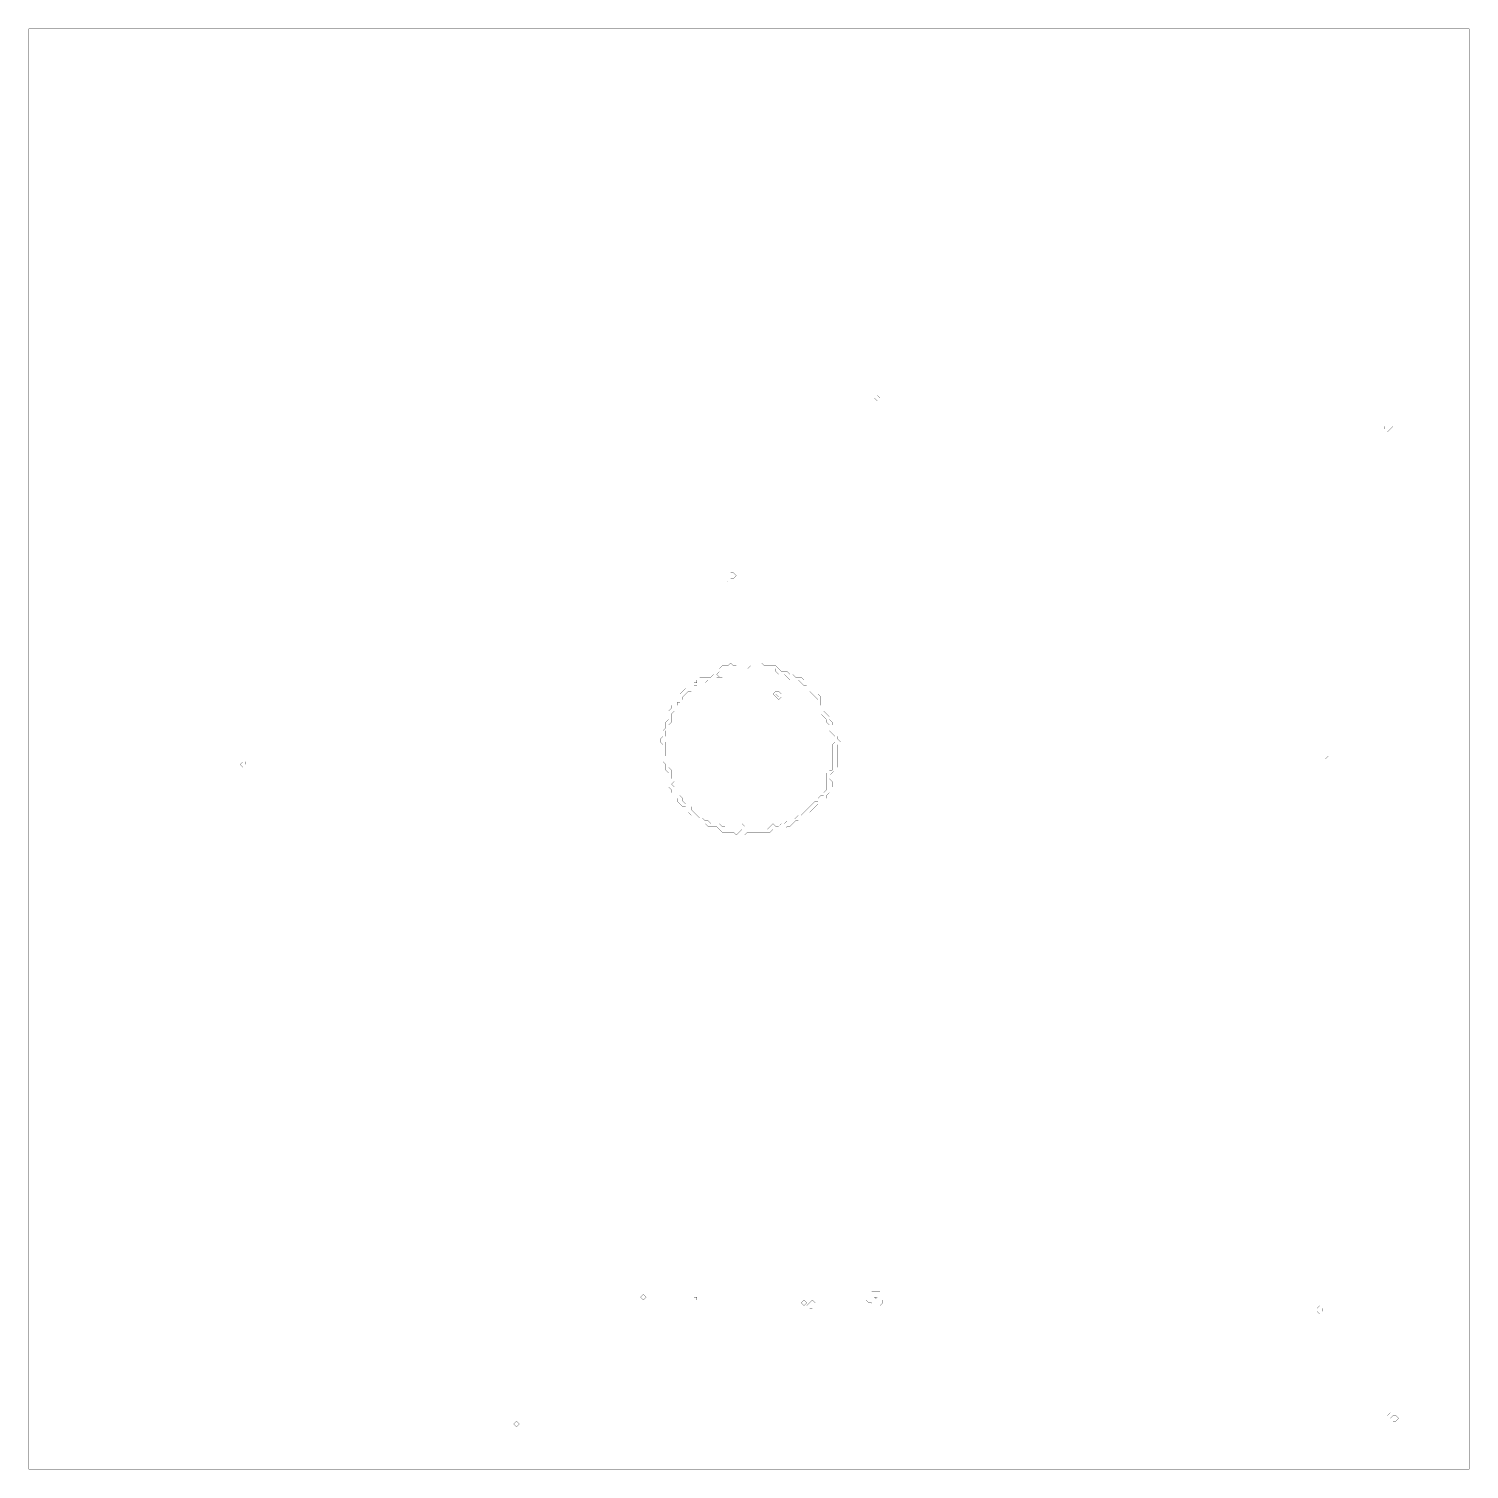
# Model space of a CAD drawing. Header units: metres. Extents: x 0 to 4972, y -4972 to 0.
import ezdxf

# ---------------------------------------------------------------- set-up
doc = ezdxf.new("R2010")
doc.units = ezdxf.units.M
for name, color, linetype in [('conductor', 1, 'Continuous'), ('dielectric', 8, 'Continuous'), ('substrate', 5, 'Continuous')]:
    doc.layers.add(name, color=color, linetype=linetype)

msp = doc.modelspace()

# ---------------------------------------------------------------- linework, layer by layer
at = {"layer": 'conductor', "const_width": 0.5}
for points in [[(4689.1, -1371.7)], [(2490.5, -2198.6), (2480.8, -2208.4), (2471, -2208.4), (2461.3, -2208.4), (2451.6, -2208.4), (2441.9, -2208.4), (2432.1, -2208.4), (2422.4, -2208.4), (2412.7, -2208.4), (2402.9, -2218.1), (2402.9, -2227.8), (2402.9, -2237.6), (2393.2, -2247.3), (2383.5, -2247.3), (2373.8, -2247.3), (2364, -2247.3), (2354.3, -2247.3), (2344.6, -2247.3), (2334.8, -2257), (2325.1, -2247.3), (2315.4, -2247.3), (2315.4, -2257), (2305.7, -2266.7), (2295.9, -2266.7), (2295.9, -2276.5), (2286.2, -2286.2), (2276.5, -2286.2), (2266.7, -2295.9), (2257, -2305.7), (2257, -2315.4), (2247.3, -2325.1), (2237.6, -2325.1), (2237.6, -2334.8), (2227.8, -2344.6), (2227.8, -2354.3), (2218.1, -2364), (2218.1, -2373.8), (2218.1, -2383.5), (2218.1, -2393.2), (2208.4, -2402.9), (2208.4, -2412.7), (2198.6, -2422.4), (2198.6, -2432.1), (2198.6, -2441.9), (2188.9, -2451.6), (2198.6, -2461.3), (2198.6, -2471), (2198.6, -2480.8), (2198.6, -2490.5), (2198.6, -2500.2), (2198.6, -2510), (2208.4, -2519.7), (2208.4, -2529.4), (2208.4, -2539.1), (2208.4, -2548.9), (2218.1, -2558.6), (2218.1, -2568.3), (2218.1, -2578.1), (2218.1, -2587.8), (2227.8, -2597.5), (2218.1, -2607.2), (2227.8, -2617), (2227.8, -2626.7), (2227.8, -2636.4), (2237.6, -2636.4), (2247.3, -2646.2), (2257, -2655.9), (2257, -2665.6), (2266.7, -2675.3), (2276.5, -2675.3), (2286.2, -2685.1), (2286.2, -2694.8), (2295.9, -2704.5), (2305.7, -2714.3), (2315.4, -2724), (2325.1, -2724), (2334.8, -2733.7), (2344.6, -2733.7), (2354.3, -2743.4), (2364, -2743.4), (2373.8, -2743.4), (2383.5, -2743.4), (2393.2, -2753.2), (2402.9, -2753.2), (2412.7, -2743.4), (2422.4, -2753.2), (2432.1, -2762.9), (2441.9, -2762.9), (2441.9, -2753.2), (2451.6, -2743.4), (2461.3, -2743.4), (2471, -2753.2), (2471, -2762.9), (2480.8, -2762.9), (2490.5, -2762.9), (2500.2, -2762.9), (2510, -2762.9), (2519.7, -2762.9), (2529.4, -2762.9), (2539.1, -2762.9), (2548.9, -2762.9), (2558.6, -2753.2), (2568.3, -2743.4), (2578.1, -2753.2), (2587.8, -2753.2), (2597.5, -2743.4), (2607.2, -2743.4), (2617, -2733.7), (2626.7, -2743.4), (2636.4, -2733.7), (2646.2, -2724), (2655.9, -2714.3), (2665.6, -2714.3), (2675.3, -2704.5), (2685.1, -2694.8), (2694.8, -2685.1), (2704.5, -2675.3), (2714.3, -2665.6), (2724, -2665.6), (2724, -2655.9), (2733.7, -2646.2), (2743.4, -2646.2), (2743.4, -2636.4), (2753.2, -2626.7), (2753.2, -2617), (2753.2, -2607.2), (2753.2, -2597.5), (2753.2, -2587.8), (2753.2, -2578.1), (2753.2, -2568.3), (2762.9, -2558.6), (2772.6, -2558.6), (2772.6, -2548.9), (2772.6, -2539.1), (2772.6, -2529.4), (2772.6, -2519.7), (2772.6, -2510), (2772.6, -2500.2), (2772.6, -2490.5), (2772.6, -2480.8), (2772.6, -2471), (2782.4, -2461.3), (2782.4, -2451.6), (2782.4, -2441.9), (2772.6, -2432.1), (2762.9, -2422.4), (2762.9, -2412.7), (2762.9, -2402.9), (2753.2, -2393.2), (2753.2, -2383.5), (2743.4, -2373.8), (2733.7, -2364), (2724, -2354.3), (2724, -2344.6), (2724, -2334.8), (2724, -2325.1), (2724, -2315.4), (2714.3, -2305.7), (2704.5, -2295.9), (2694.8, -2286.2), (2694.8, -2276.5), (2685.1, -2266.7), (2675.3, -2266.7), (2665.6, -2257), (2655.9, -2247.3), (2646.2, -2247.3), (2636.4, -2247.3), (2626.7, -2247.3), (2617, -2237.6), (2607.2, -2227.8), (2597.5, -2227.8), (2587.8, -2227.8), (2578.1, -2218.1), (2578.1, -2208.4), (2568.3, -2208.4), (2558.6, -2208.4), (2548.9, -2208.4), (2539.1, -2208.4), (2529.4, -2198.6), (2519.7, -2208.4), (2510, -2208.4), (2500.2, -2208.4)], [(2568.3, -2295.9), (2578.1, -2286.2), (2587.8, -2286.2), (2597.5, -2295.9), (2597.5, -2305.7), (2587.8, -2315.4), (2578.1, -2305.7)], [(749.1, -2529.4), (749.1, -2539.1)], [(2928.3, -4368.1)], [(2928.3, -4387.6)], [(4718.3, -4796.2)]]:
    msp.add_lwpolyline(points, close=True, dxfattribs=at)
at = {"layer": 'dielectric', "const_width": 0.5}
for points in [[(2412.7, -1887.3)], [(2305.7, -1897.1)], [(749.1, -2519.7), (739.4, -2529.4)], [(2928.3, -3764.9)], [(2295.9, -4377.8), (2305.7, -4387.6), (2305.7, -4377.8)], [(2918.6, -4377.8), (2928.3, -4377.8)], [(4708.6, -4786.4)]]:
    msp.add_lwpolyline(points, close=True, dxfattribs=at)
at = {"layer": 'substrate', "const_width": 0.5}
for points in [[(0, 0), (0, -9.7), (0, -19.5), (0, -29.2), (0, -38.9), (0, -48.6), (0, -58.4), (0, -68.1), (0, -77.8), (0, -87.6), (0, -97.3), (0, -107), (0, -116.7), (0, -126.5), (0, -136.2), (0, -145.9), (0, -155.7), (0, -165.4), (0, -175.1), (0, -184.8), (0, -194.6), (0, -204.3), (0, -214), (0, -223.8), (0, -233.5), (0, -243.2), (0, -252.9), (0, -262.7), (0, -272.4), (0, -282.1), (0, -291.9), (0, -301.6), (0, -311.3), (0, -321), (0, -330.8), (0, -340.5), (0, -350.2), (0, -360), (0, -369.7), (0, -379.4), (0, -389.1), (0, -398.9), (0, -408.6), (0, -418.3), (0, -428.1), (0, -437.8), (0, -447.5), (0, -457.2), (0, -467), (0, -476.7), (0, -486.4), (0, -496.2), (0, -505.9), (0, -515.6), (0, -525.3), (0, -535.1), (0, -544.8), (0, -554.5), (0, -564.3), (0, -574), (0, -583.7), (0, -593.4), (0, -603.2), (0, -612.9), (0, -622.6), (0, -632.4), (0, -642.1), (0, -651.8), (0, -661.5), (0, -671.3), (0, -681), (0, -690.7), (0, -700.5), (0, -710.2), (0, -719.9), (0, -729.6), (0, -739.4), (0, -749.1), (0, -758.8), (0, -768.6), (0, -778.3), (0, -788), (0, -797.7), (0, -807.5), (0, -817.2), (0, -826.9), (0, -836.7), (0, -846.4), (0, -856.1), (0, -865.8), (0, -875.6), (0, -885.3), (0, -895), (0, -904.8), (0, -914.5), (0, -924.2), (0, -933.9), (0, -943.7), (0, -953.4), (0, -963.1), (0, -972.9), (0, -982.6), (0, -992.3), (0, -1002), (0, -1011.8), (0, -1021.5), (0, -1031.2), (0, -1041), (0, -1050.7), (0, -1060.4), (0, -1070.1), (0, -1079.9), (0, -1089.6), (0, -1099.3), (0, -1109.1), (0, -1118.8), (0, -1128.5), (0, -1138.2), (0, -1148), (0, -1157.7), (0, -1167.4), (0, -1177.2), (0, -1186.9), (0, -1196.6), (0, -1206.3), (0, -1216.1), (0, -1225.8), (0, -1235.5), (0, -1245.2), (0, -1255), (0, -1264.7), (0, -1274.4), (0, -1284.2), (0, -1293.9), (0, -1303.6), (0, -1313.3), (0, -1323.1), (0, -1332.8), (0, -1342.5), (0, -1352.3), (0, -1362), (0, -1371.7), (0, -1381.4), (0, -1391.2), (0, -1400.9), (0, -1410.6), (0, -1420.4), (0, -1430.1), (0, -1439.8), (0, -1449.5), (0, -1459.3), (0, -1469), (0, -1478.7), (0, -1488.5), (0, -1498.2), (0, -1507.9), (0, -1517.6), (0, -1527.4), (0, -1537.1), (0, -1546.8), (0, -1556.6), (0, -1566.3), (0, -1576), (0, -1585.7), (0, -1595.5), (0, -1605.2), (0, -1614.9), (0, -1624.7), (0, -1634.4), (0, -1644.1), (0, -1653.8), (0, -1663.6), (0, -1673.3), (0, -1683), (0, -1692.8), (0, -1702.5), (0, -1712.2), (0, -1721.9), (0, -1731.7), (0, -1741.4), (0, -1751.1), (0, -1760.9), (0, -1770.6), (0, -1780.3), (0, -1790), (0, -1799.8), (0, -1809.5), (0, -1819.2), (0, -1829), (0, -1838.7), (0, -1848.4), (0, -1858.1), (0, -1867.9), (0, -1877.6), (0, -1887.3), (0, -1897.1), (0, -1906.8), (0, -1916.5), (0, -1926.2), (0, -1936), (0, -1945.7), (0, -1955.4), (0, -1965.2), (0, -1974.9), (0, -1984.6), (0, -1994.3), (0, -2004.1), (0, -2013.8), (0, -2023.5), (0, -2033.3), (0, -2043), (0, -2052.7), (0, -2062.4), (0, -2072.2), (0, -2081.9), (0, -2091.6), (0, -2101.4), (0, -2111.1), (0, -2120.8), (0, -2130.5), (0, -2140.3), (0, -2150), (0, -2159.7), (0, -2169.5), (0, -2179.2), (0, -2188.9), (0, -2198.6), (0, -2208.4), (0, -2218.1), (0, -2227.8), (0, -2237.6), (0, -2247.3), (0, -2257), (0, -2266.7), (0, -2276.5), (0, -2286.2), (0, -2295.9), (0, -2305.7), (0, -2315.4), (0, -2325.1), (0, -2334.8), (0, -2344.6), (0, -2354.3), (0, -2364), (0, -2373.8), (0, -2383.5), (0, -2393.2), (0, -2402.9), (0, -2412.7), (0, -2422.4), (0, -2432.1), (0, -2441.9), (0, -2451.6), (0, -2461.3), (0, -2471), (0, -2480.8), (0, -2490.5), (0, -2500.2), (0, -2510), (0, -2519.7), (0, -2529.4), (0, -2539.1), (0, -2548.9), (0, -2558.6), (0, -2568.3), (0, -2578.1), (0, -2587.8), (0, -2597.5), (0, -2607.2), (0, -2617), (0, -2626.7), (0, -2636.4), (0, -2646.2), (0, -2655.9), (0, -2665.6), (0, -2675.3), (0, -2685.1), (0, -2694.8), (0, -2704.5), (0, -2714.3), (0, -2724), (0, -2733.7), (0, -2743.4), (0, -2753.2), (0, -2762.9), (0, -2772.6), (0, -2782.4), (0, -2792.1), (0, -2801.8), (0, -2811.5), (0, -2821.3), (0, -2831), (0, -2840.7), (0, -2850.5), (0, -2860.2), (0, -2869.9), (0, -2879.6), (0, -2889.4), (0, -2899.1), (0, -2908.8), (0, -2918.6), (0, -2928.3), (0, -2938), (0, -2947.7), (0, -2957.5), (0, -2967.2), (0, -2976.9), (0, -2986.7), (0, -2996.4), (0, -3006.1), (0, -3015.8), (0, -3025.6), (0, -3035.3), (0, -3045), (0, -3054.8), (0, -3064.5), (0, -3074.2), (0, -3083.9), (0, -3093.7), (0, -3103.4), (0, -3113.1), (0, -3122.9), (0, -3132.6), (0, -3142.3), (0, -3152), (0, -3161.8), (0, -3171.5), (0, -3181.2), (0, -3191), (0, -3200.7), (0, -3210.4), (0, -3220.1), (0, -3229.9), (0, -3239.6), (0, -3249.3), (0, -3259.1), (0, -3268.8), (0, -3278.5), (0, -3288.2), (0, -3298), (0, -3307.7), (0, -3317.4), (0, -3327.2), (0, -3336.9), (0, -3346.6), (0, -3356.3), (0, -3366.1), (0, -3375.8), (0, -3385.5), (0, -3395.3), (0, -3405), (0, -3414.7), (0, -3424.4), (0, -3434.2), (0, -3443.9), (0, -3453.6), (0, -3463.4), (0, -3473.1), (0, -3482.8), (0, -3492.5), (0, -3502.3), (0, -3512), (0, -3521.7), (0, -3531.5), (0, -3541.2), (0, -3550.9), (0, -3560.6), (0, -3570.4), (0, -3580.1), (0, -3589.8), (0, -3599.6), (0, -3609.3), (0, -3619), (0, -3628.7), (0, -3638.5), (0, -3648.2), (0, -3657.9), (0, -3667.7), (0, -3677.4), (0, -3687.1), (0, -3696.8), (0, -3706.6), (0, -3716.3), (0, -3726), (0, -3735.8), (0, -3745.5), (0, -3755.2), (0, -3764.9), (0, -3774.7), (0, -3784.4), (0, -3794.1), (0, -3803.8), (0, -3813.6), (0, -3823.3), (0, -3833), (0, -3842.8), (0, -3852.5), (0, -3862.2), (0, -3871.9), (0, -3881.7), (0, -3891.4), (0, -3901.1), (0, -3910.9), (0, -3920.6), (0, -3930.3), (0, -3940), (0, -3949.8), (0, -3959.5), (0, -3969.2), (0, -3979), (0, -3988.7), (0, -3998.4), (0, -4008.1), (0, -4017.9), (0, -4027.6), (0, -4037.3), (0, -4047.1), (0, -4056.8), (0, -4066.5), (0, -4076.2), (0, -4086), (0, -4095.7), (0, -4105.4), (0, -4115.2), (0, -4124.9), (0, -4134.6), (0, -4144.3), (0, -4154.1), (0, -4163.8), (0, -4173.5), (0, -4183.3), (0, -4193), (0, -4202.7), (0, -4212.4), (0, -4222.2), (0, -4231.9), (0, -4241.6), (0, -4251.4), (0, -4261.1), (0, -4270.8), (0, -4280.5), (0, -4290.3), (0, -4300), (0, -4309.7), (0, -4319.5), (0, -4329.2), (0, -4338.9), (0, -4348.6), (0, -4358.4), (0, -4368.1), (0, -4377.8), (0, -4387.6), (0, -4397.3), (0, -4407), (0, -4416.7), (0, -4426.5), (0, -4436.2), (0, -4445.9), (0, -4455.7), (0, -4465.4), (0, -4475.1), (0, -4484.8), (0, -4494.6), (0, -4504.3), (0, -4514), (0, -4523.8), (0, -4533.5), (0, -4543.2), (0, -4552.9), (0, -4562.7), (0, -4572.4), (0, -4582.1), (0, -4591.9), (0, -4601.6), (0, -4611.3), (0, -4621), (0, -4630.8), (0, -4640.5), (0, -4650.2), (0, -4660), (0, -4669.7), (0, -4679.4), (0, -4689.1), (0, -4698.9), (0, -4708.6), (0, -4718.3), (0, -4728.1), (0, -4737.8), (0, -4747.5), (0, -4757.2), (0, -4767), (0, -4776.7), (0, -4786.4), (0, -4796.2), (0, -4805.9), (0, -4815.6), (0, -4825.3), (0, -4835.1), (0, -4844.8), (0, -4854.5), (0, -4864.3), (0, -4874), (0, -4883.7), (0, -4893.4), (0, -4903.2), (0, -4912.9), (0, -4922.6), (0, -4932.4), (0, -4942.1), (0, -4951.8), (0, -4961.5), (0, -4971.3), (9.7, -4971.3), (19.5, -4971.3), (29.2, -4971.3), (38.9, -4971.3), (48.6, -4971.3), (58.4, -4971.3), (68.1, -4971.3), (77.8, -4971.3), (87.6, -4971.3), (97.3, -4971.3), (107, -4971.3), (116.7, -4971.3), (126.5, -4971.3), (136.2, -4971.3), (145.9, -4971.3), (155.7, -4971.3), (165.4, -4971.3), (175.1, -4971.3), (184.8, -4971.3), (194.6, -4971.3), (204.3, -4971.3), (214, -4971.3), (223.8, -4971.3), (233.5, -4971.3), (243.2, -4971.3), (252.9, -4971.3), (262.7, -4971.3), (272.4, -4971.3), (282.1, -4971.3), (291.9, -4971.3), (301.6, -4971.3), (311.3, -4971.3), (321, -4971.3), (330.8, -4971.3), (340.5, -4971.3), (350.2, -4971.3), (360, -4971.3), (369.7, -4971.3), (379.4, -4971.3), (389.1, -4971.3), (398.9, -4971.3), (408.6, -4971.3), (418.3, -4971.3), (428.1, -4971.3), (437.8, -4971.3), (447.5, -4971.3), (457.2, -4971.3), (467, -4971.3), (476.7, -4971.3), (486.4, -4971.3), (496.2, -4971.3), (505.9, -4971.3), (515.6, -4971.3), (525.3, -4971.3), (535.1, -4971.3), (544.8, -4971.3), (554.5, -4971.3), (564.3, -4971.3), (574, -4971.3), (583.7, -4971.3), (593.4, -4971.3), (603.2, -4971.3), (612.9, -4971.3), (622.6, -4971.3), (632.4, -4971.3), (642.1, -4971.3), (651.8, -4971.3), (661.5, -4971.3), (671.3, -4971.3), (681, -4971.3), (690.7, -4971.3), (700.5, -4971.3), (710.2, -4971.3), (719.9, -4971.3), (729.6, -4971.3), (739.4, -4971.3), (749.1, -4971.3), (758.8, -4971.3), (768.6, -4971.3), (778.3, -4971.3), (788, -4971.3), (797.7, -4971.3), (807.5, -4971.3), (817.2, -4971.3), (826.9, -4971.3), (836.7, -4971.3), (846.4, -4971.3), (856.1, -4971.3), (865.8, -4971.3), (875.6, -4971.3), (885.3, -4971.3), (895, -4971.3), (904.8, -4971.3), (914.5, -4971.3), (924.2, -4971.3), (933.9, -4971.3), (943.7, -4971.3), (953.4, -4971.3), (963.1, -4971.3), (972.9, -4971.3), (982.6, -4971.3), (992.3, -4971.3), (1002, -4971.3), (1011.8, -4971.3), (1021.5, -4971.3), (1031.2, -4971.3), (1041, -4971.3), (1050.7, -4971.3), (1060.4, -4971.3), (1070.1, -4971.3), (1079.9, -4971.3), (1089.6, -4971.3), (1099.3, -4971.3), (1109.1, -4971.3), (1118.8, -4971.3), (1128.5, -4971.3), (1138.2, -4971.3), (1148, -4971.3), (1157.7, -4971.3), (1167.4, -4971.3), (1177.2, -4971.3), (1186.9, -4971.3), (1196.6, -4971.3), (1206.3, -4971.3), (1216.1, -4971.3), (1225.8, -4971.3), (1235.5, -4971.3), (1245.2, -4971.3), (1255, -4971.3), (1264.7, -4971.3), (1274.4, -4971.3), (1284.2, -4971.3), (1293.9, -4971.3), (1303.6, -4971.3), (1313.3, -4971.3), (1323.1, -4971.3), (1332.8, -4971.3), (1342.5, -4971.3), (1352.3, -4971.3), (1362, -4971.3), (1371.7, -4971.3), (1381.4, -4971.3), (1391.2, -4971.3), (1400.9, -4971.3), (1410.6, -4971.3), (1420.4, -4971.3), (1430.1, -4971.3), (1439.8, -4971.3), (1449.5, -4971.3), (1459.3, -4971.3), (1469, -4971.3), (1478.7, -4971.3), (1488.5, -4971.3), (1498.2, -4971.3), (1507.9, -4971.3), (1517.6, -4971.3), (1527.4, -4971.3), (1537.1, -4971.3), (1546.8, -4971.3), (1556.6, -4971.3), (1566.3, -4971.3), (1576, -4971.3), (1585.7, -4971.3), (1595.5, -4971.3), (1605.2, -4971.3), (1614.9, -4971.3), (1624.7, -4971.3), (1634.4, -4971.3), (1644.1, -4971.3), (1653.8, -4971.3), (1663.6, -4971.3), (1673.3, -4971.3), (1683, -4971.3), (1692.8, -4971.3), (1702.5, -4971.3), (1712.2, -4971.3), (1721.9, -4971.3), (1731.7, -4971.3), (1741.4, -4971.3), (1751.1, -4971.3), (1760.9, -4971.3), (1770.6, -4971.3), (1780.3, -4971.3), (1790, -4971.3), (1799.8, -4971.3), (1809.5, -4971.3), (1819.2, -4971.3), (1829, -4971.3), (1838.7, -4971.3), (1848.4, -4971.3), (1858.1, -4971.3), (1867.9, -4971.3), (1877.6, -4971.3), (1887.3, -4971.3), (1897.1, -4971.3), (1906.8, -4971.3), (1916.5, -4971.3), (1926.2, -4971.3), (1936, -4971.3), (1945.7, -4971.3), (1955.4, -4971.3), (1965.2, -4971.3), (1974.9, -4971.3), (1984.6, -4971.3), (1994.3, -4971.3), (2004.1, -4971.3), (2013.8, -4971.3), (2023.5, -4971.3), (2033.3, -4971.3), (2043, -4971.3), (2052.7, -4971.3), (2062.4, -4971.3), (2072.2, -4971.3), (2081.9, -4971.3), (2091.6, -4971.3), (2101.4, -4971.3), (2111.1, -4971.3), (2120.8, -4971.3), (2130.5, -4971.3), (2140.3, -4971.3), (2150, -4971.3), (2159.7, -4971.3), (2169.5, -4971.3), (2179.2, -4971.3), (2188.9, -4971.3), (2198.6, -4971.3), (2208.4, -4971.3), (2218.1, -4971.3), (2227.8, -4971.3), (2237.6, -4971.3), (2247.3, -4971.3), (2257, -4971.3), (2266.7, -4971.3), (2276.5, -4971.3), (2286.2, -4971.3), (2295.9, -4971.3), (2305.7, -4971.3), (2315.4, -4971.3), (2325.1, -4971.3), (2334.8, -4971.3), (2344.6, -4971.3), (2354.3, -4971.3), (2364, -4971.3), (2373.8, -4971.3), (2383.5, -4971.3), (2393.2, -4971.3), (2402.9, -4971.3), (2412.7, -4971.3), (2422.4, -4971.3), (2432.1, -4971.3), (2441.9, -4971.3), (2451.6, -4971.3), (2461.3, -4971.3), (2471, -4971.3), (2480.8, -4971.3), (2490.5, -4971.3), (2500.2, -4971.3), (2510, -4971.3), (2519.7, -4971.3), (2529.4, -4971.3), (2539.1, -4971.3), (2548.9, -4971.3), (2558.6, -4971.3), (2568.3, -4971.3), (2578.1, -4971.3), (2587.8, -4971.3), (2597.5, -4971.3), (2607.2, -4971.3), (2617, -4971.3), (2626.7, -4971.3), (2636.4, -4971.3), (2646.2, -4971.3), (2655.9, -4971.3), (2665.6, -4971.3), (2675.3, -4971.3), (2685.1, -4971.3), (2694.8, -4971.3), (2704.5, -4971.3), (2714.3, -4971.3), (2724, -4971.3), (2733.7, -4971.3), (2743.4, -4971.3), (2753.2, -4971.3), (2762.9, -4971.3), (2772.6, -4971.3), (2782.4, -4971.3), (2792.1, -4971.3), (2801.8, -4971.3), (2811.5, -4971.3), (2821.3, -4971.3), (2831, -4971.3), (2840.7, -4971.3), (2850.5, -4971.3), (2860.2, -4971.3), (2869.9, -4971.3), (2879.6, -4971.3), (2889.4, -4971.3), (2899.1, -4971.3), (2908.8, -4971.3), (2918.6, -4971.3), (2928.3, -4971.3), (2938, -4971.3), (2947.7, -4971.3), (2957.5, -4971.3), (2967.2, -4971.3), (2976.9, -4971.3), (2986.7, -4971.3), (2996.4, -4971.3), (3006.1, -4971.3), (3015.8, -4971.3), (3025.6, -4971.3), (3035.3, -4971.3), (3045, -4971.3), (3054.8, -4971.3), (3064.5, -4971.3), (3074.2, -4971.3), (3083.9, -4971.3), (3093.7, -4971.3), (3103.4, -4971.3), (3113.1, -4971.3), (3122.9, -4971.3), (3132.6, -4971.3), (3142.3, -4971.3), (3152, -4971.3), (3161.8, -4971.3), (3171.5, -4971.3), (3181.2, -4971.3), (3191, -4971.3), (3200.7, -4971.3), (3210.4, -4971.3), (3220.1, -4971.3), (3229.9, -4971.3), (3239.6, -4971.3), (3249.3, -4971.3), (3259.1, -4971.3), (3268.8, -4971.3), (3278.5, -4971.3), (3288.2, -4971.3), (3298, -4971.3), (3307.7, -4971.3), (3317.4, -4971.3), (3327.2, -4971.3), (3336.9, -4971.3), (3346.6, -4971.3), (3356.3, -4971.3), (3366.1, -4971.3), (3375.8, -4971.3), (3385.5, -4971.3), (3395.3, -4971.3), (3405, -4971.3), (3414.7, -4971.3), (3424.4, -4971.3), (3434.2, -4971.3), (3443.9, -4971.3), (3453.6, -4971.3), (3463.4, -4971.3), (3473.1, -4971.3), (3482.8, -4971.3), (3492.5, -4971.3), (3502.3, -4971.3), (3512, -4971.3), (3521.7, -4971.3), (3531.5, -4971.3), (3541.2, -4971.3), (3550.9, -4971.3), (3560.6, -4971.3), (3570.4, -4971.3), (3580.1, -4971.3), (3589.8, -4971.3), (3599.6, -4971.3), (3609.3, -4971.3), (3619, -4971.3), (3628.7, -4971.3), (3638.5, -4971.3), (3648.2, -4971.3), (3657.9, -4971.3), (3667.7, -4971.3), (3677.4, -4971.3), (3687.1, -4971.3), (3696.8, -4971.3), (3706.6, -4971.3), (3716.3, -4971.3), (3726, -4971.3), (3735.8, -4971.3), (3745.5, -4971.3), (3755.2, -4971.3), (3764.9, -4971.3), (3774.7, -4971.3), (3784.4, -4971.3), (3794.1, -4971.3), (3803.8, -4971.3), (3813.6, -4971.3), (3823.3, -4971.3), (3833, -4971.3), (3842.8, -4971.3), (3852.5, -4971.3), (3862.2, -4971.3), (3871.9, -4971.3), (3881.7, -4971.3), (3891.4, -4971.3), (3901.1, -4971.3), (3910.9, -4971.3), (3920.6, -4971.3), (3930.3, -4971.3), (3940, -4971.3), (3949.8, -4971.3), (3959.5, -4971.3), (3969.2, -4971.3), (3979, -4971.3), (3988.7, -4971.3), (3998.4, -4971.3), (4008.1, -4971.3), (4017.9, -4971.3), (4027.6, -4971.3), (4037.3, -4971.3), (4047.1, -4971.3), (4056.8, -4971.3), (4066.5, -4971.3), (4076.2, -4971.3), (4086, -4971.3), (4095.7, -4971.3), (4105.4, -4971.3), (4115.2, -4971.3), (4124.9, -4971.3), (4134.6, -4971.3), (4144.3, -4971.3), (4154.1, -4971.3), (4163.8, -4971.3), (4173.5, -4971.3), (4183.3, -4971.3), (4193, -4971.3), (4202.7, -4971.3), (4212.4, -4971.3), (4222.2, -4971.3), (4231.9, -4971.3), (4241.6, -4971.3), (4251.4, -4971.3), (4261.1, -4971.3), (4270.8, -4971.3), (4280.5, -4971.3), (4290.3, -4971.3), (4300, -4971.3), (4309.7, -4971.3), (4319.5, -4971.3), (4329.2, -4971.3), (4338.9, -4971.3), (4348.6, -4971.3), (4358.4, -4971.3), (4368.1, -4971.3), (4377.8, -4971.3), (4387.6, -4971.3), (4397.3, -4971.3), (4407, -4971.3), (4416.7, -4971.3), (4426.5, -4971.3), (4436.2, -4971.3), (4445.9, -4971.3), (4455.7, -4971.3), (4465.4, -4971.3), (4475.1, -4971.3), (4484.8, -4971.3), (4494.6, -4971.3), (4504.3, -4971.3), (4514, -4971.3), (4523.8, -4971.3), (4533.5, -4971.3), (4543.2, -4971.3), (4552.9, -4971.3), (4562.7, -4971.3), (4572.4, -4971.3), (4582.1, -4971.3), (4591.9, -4971.3), (4601.6, -4971.3), (4611.3, -4971.3), (4621, -4971.3), (4630.8, -4971.3), (4640.5, -4971.3), (4650.2, -4971.3), (4660, -4971.3), (4669.7, -4971.3), (4679.4, -4971.3), (4689.1, -4971.3), (4698.9, -4971.3), (4708.6, -4971.3), (4718.3, -4971.3), (4728.1, -4971.3), (4737.8, -4971.3), (4747.5, -4971.3), (4757.2, -4971.3), (4767, -4971.3), (4776.7, -4971.3), (4786.4, -4971.3), (4796.2, -4971.3), (4805.9, -4971.3), (4815.6, -4971.3), (4825.3, -4971.3), (4835.1, -4971.3), (4844.8, -4971.3), (4854.5, -4971.3), (4864.3, -4971.3), (4874, -4971.3), (4883.7, -4971.3), (4893.4, -4971.3), (4903.2, -4971.3), (4912.9, -4971.3), (4922.6, -4971.3), (4932.4, -4971.3), (4942.1, -4971.3), (4951.8, -4971.3), (4961.5, -4971.3), (4971.3, -4971.3), (4971.3, -4961.5), (4971.3, -4951.8), (4971.3, -4942.1), (4971.3, -4932.4), (4971.3, -4922.6), (4971.3, -4912.9), (4971.3, -4903.2), (4971.3, -4893.4), (4971.3, -4883.7), (4971.3, -4874), (4971.3, -4864.3), (4971.3, -4854.5), (4971.3, -4844.8), (4971.3, -4835.1), (4971.3, -4825.3), (4971.3, -4815.6), (4971.3, -4805.9), (4971.3, -4796.2), (4971.3, -4786.4), (4971.3, -4776.7), (4971.3, -4767), (4971.3, -4757.2), (4971.3, -4747.5), (4971.3, -4737.8), (4971.3, -4728.1), (4971.3, -4718.3), (4971.3, -4708.6), (4971.3, -4698.9), (4971.3, -4689.1), (4971.3, -4679.4), (4971.3, -4669.7), (4971.3, -4660), (4971.3, -4650.2), (4971.3, -4640.5), (4971.3, -4630.8), (4971.3, -4621), (4971.3, -4611.3), (4971.3, -4601.6), (4971.3, -4591.9), (4971.3, -4582.1), (4971.3, -4572.4), (4971.3, -4562.7), (4971.3, -4552.9), (4971.3, -4543.2), (4971.3, -4533.5), (4971.3, -4523.8), (4971.3, -4514), (4971.3, -4504.3), (4971.3, -4494.6), (4971.3, -4484.8), (4971.3, -4475.1), (4971.3, -4465.4), (4971.3, -4455.7), (4971.3, -4445.9), (4971.3, -4436.2), (4971.3, -4426.5), (4971.3, -4416.7), (4971.3, -4407), (4971.3, -4397.3), (4971.3, -4387.6), (4971.3, -4377.8), (4971.3, -4368.1), (4971.3, -4358.4), (4971.3, -4348.6), (4971.3, -4338.9), (4971.3, -4329.2), (4971.3, -4319.5), (4971.3, -4309.7), (4971.3, -4300), (4971.3, -4290.3), (4971.3, -4280.5), (4971.3, -4270.8), (4971.3, -4261.1), (4971.3, -4251.4), (4971.3, -4241.6), (4971.3, -4231.9), (4971.3, -4222.2), (4971.3, -4212.4), (4971.3, -4202.7), (4971.3, -4193), (4971.3, -4183.3), (4971.3, -4173.5), (4971.3, -4163.8), (4971.3, -4154.1), (4971.3, -4144.3), (4971.3, -4134.6), (4971.3, -4124.9), (4971.3, -4115.2), (4971.3, -4105.4), (4971.3, -4095.7), (4971.3, -4086), (4971.3, -4076.2), (4971.3, -4066.5), (4971.3, -4056.8), (4971.3, -4047.1), (4971.3, -4037.3), (4971.3, -4027.6), (4971.3, -4017.9), (4971.3, -4008.1), (4971.3, -3998.4), (4971.3, -3988.7), (4971.3, -3979), (4971.3, -3969.2), (4971.3, -3959.5), (4971.3, -3949.8), (4971.3, -3940), (4971.3, -3930.3), (4971.3, -3920.6), (4971.3, -3910.9), (4971.3, -3901.1), (4971.3, -3891.4), (4971.3, -3881.7), (4971.3, -3871.9), (4971.3, -3862.2), (4971.3, -3852.5), (4971.3, -3842.8), (4971.3, -3833), (4971.3, -3823.3), (4971.3, -3813.6), (4971.3, -3803.8), (4971.3, -3794.1), (4971.3, -3784.4), (4971.3, -3774.7), (4971.3, -3764.9), (4971.3, -3755.2), (4971.3, -3745.5), (4971.3, -3735.8), (4971.3, -3726), (4971.3, -3716.3), (4971.3, -3706.6), (4971.3, -3696.8), (4971.3, -3687.1), (4971.3, -3677.4), (4971.3, -3667.7), (4971.3, -3657.9), (4971.3, -3648.2), (4971.3, -3638.5), (4971.3, -3628.7), (4971.3, -3619), (4971.3, -3609.3), (4971.3, -3599.6), (4971.3, -3589.8), (4971.3, -3580.1), (4971.3, -3570.4), (4971.3, -3560.6), (4971.3, -3550.9), (4971.3, -3541.2), (4971.3, -3531.5), (4971.3, -3521.7), (4971.3, -3512), (4971.3, -3502.3), (4971.3, -3492.5), (4971.3, -3482.8), (4971.3, -3473.1), (4971.3, -3463.4), (4971.3, -3453.6), (4971.3, -3443.9), (4971.3, -3434.2), (4971.3, -3424.4), (4971.3, -3414.7), (4971.3, -3405), (4971.3, -3395.3), (4971.3, -3385.5), (4971.3, -3375.8), (4971.3, -3366.1), (4971.3, -3356.3), (4971.3, -3346.6), (4971.3, -3336.9), (4971.3, -3327.2), (4971.3, -3317.4), (4971.3, -3307.7), (4971.3, -3298), (4971.3, -3288.2), (4971.3, -3278.5), (4971.3, -3268.8), (4971.3, -3259.1), (4971.3, -3249.3), (4971.3, -3239.6), (4971.3, -3229.9), (4971.3, -3220.1), (4971.3, -3210.4), (4971.3, -3200.7), (4971.3, -3191), (4971.3, -3181.2), (4971.3, -3171.5), (4971.3, -3161.8), (4971.3, -3152), (4971.3, -3142.3), (4971.3, -3132.6), (4971.3, -3122.9), (4971.3, -3113.1), (4971.3, -3103.4), (4971.3, -3093.7), (4971.3, -3083.9), (4971.3, -3074.2), (4971.3, -3064.5), (4971.3, -3054.8), (4971.3, -3045), (4971.3, -3035.3), (4971.3, -3025.6), (4971.3, -3015.8), (4971.3, -3006.1), (4971.3, -2996.4), (4971.3, -2986.7), (4971.3, -2976.9), (4971.3, -2967.2), (4971.3, -2957.5), (4971.3, -2947.7), (4971.3, -2938), (4971.3, -2928.3), (4971.3, -2918.6), (4971.3, -2908.8), (4971.3, -2899.1), (4971.3, -2889.4), (4971.3, -2879.6), (4971.3, -2869.9), (4971.3, -2860.2), (4971.3, -2850.5), (4971.3, -2840.7), (4971.3, -2831), (4971.3, -2821.3), (4971.3, -2811.5), (4971.3, -2801.8), (4971.3, -2792.1), (4971.3, -2782.4), (4971.3, -2772.6), (4971.3, -2762.9), (4971.3, -2753.2), (4971.3, -2743.4), (4971.3, -2733.7), (4971.3, -2724), (4971.3, -2714.3), (4971.3, -2704.5), (4971.3, -2694.8), (4971.3, -2685.1), (4971.3, -2675.3), (4971.3, -2665.6), (4971.3, -2655.9), (4971.3, -2646.2), (4971.3, -2636.4), (4971.3, -2626.7), (4971.3, -2617), (4971.3, -2607.2), (4971.3, -2597.5), (4971.3, -2587.8), (4971.3, -2578.1), (4971.3, -2568.3), (4971.3, -2558.6), (4971.3, -2548.9), (4971.3, -2539.1), (4971.3, -2529.4), (4971.3, -2519.7), (4971.3, -2510), (4971.3, -2500.2), (4971.3, -2490.5), (4971.3, -2480.8), (4971.3, -2471), (4971.3, -2461.3), (4971.3, -2451.6), (4971.3, -2441.9), (4971.3, -2432.1), (4971.3, -2422.4), (4971.3, -2412.7), (4971.3, -2402.9), (4971.3, -2393.2), (4971.3, -2383.5), (4971.3, -2373.8), (4971.3, -2364), (4971.3, -2354.3), (4971.3, -2344.6), (4971.3, -2334.8), (4971.3, -2325.1), (4971.3, -2315.4), (4971.3, -2305.7), (4971.3, -2295.9), (4971.3, -2286.2), (4971.3, -2276.5), (4971.3, -2266.7), (4971.3, -2257), (4971.3, -2247.3), (4971.3, -2237.6), (4971.3, -2227.8), (4971.3, -2218.1), (4971.3, -2208.4), (4971.3, -2198.6), (4971.3, -2188.9), (4971.3, -2179.2), (4971.3, -2169.5), (4971.3, -2159.7), (4971.3, -2150), (4971.3, -2140.3), (4971.3, -2130.5), (4971.3, -2120.8), (4971.3, -2111.1), (4971.3, -2101.4), (4971.3, -2091.6), (4971.3, -2081.9), (4971.3, -2072.2), (4971.3, -2062.4), (4971.3, -2052.7), (4971.3, -2043), (4971.3, -2033.3), (4971.3, -2023.5), (4971.3, -2013.8), (4971.3, -2004.1), (4971.3, -1994.3), (4971.3, -1984.6), (4971.3, -1974.9), (4971.3, -1965.2), (4971.3, -1955.4), (4971.3, -1945.7), (4971.3, -1936), (4971.3, -1926.2), (4971.3, -1916.5), (4971.3, -1906.8), (4971.3, -1897.1), (4971.3, -1887.3), (4971.3, -1877.6), (4971.3, -1867.9), (4971.3, -1858.1), (4971.3, -1848.4), (4971.3, -1838.7), (4971.3, -1829), (4971.3, -1819.2), (4971.3, -1809.5), (4971.3, -1799.8), (4971.3, -1790), (4971.3, -1780.3), (4971.3, -1770.6), (4971.3, -1760.9), (4971.3, -1751.1), (4971.3, -1741.4), (4971.3, -1731.7), (4971.3, -1721.9), (4971.3, -1712.2), (4971.3, -1702.5), (4971.3, -1692.8), (4971.3, -1683), (4971.3, -1673.3), (4971.3, -1663.6), (4971.3, -1653.8), (4971.3, -1644.1), (4971.3, -1634.4), (4971.3, -1624.7), (4971.3, -1614.9), (4971.3, -1605.2), (4971.3, -1595.5), (4971.3, -1585.7), (4971.3, -1576), (4971.3, -1566.3), (4971.3, -1556.6), (4971.3, -1546.8), (4971.3, -1537.1), (4971.3, -1527.4), (4971.3, -1517.6), (4971.3, -1507.9), (4971.3, -1498.2), (4971.3, -1488.5), (4971.3, -1478.7), (4971.3, -1469), (4971.3, -1459.3), (4971.3, -1449.5), (4971.3, -1439.8), (4971.3, -1430.1), (4971.3, -1420.4), (4971.3, -1410.6), (4971.3, -1400.9), (4971.3, -1391.2), (4971.3, -1381.4), (4971.3, -1371.7), (4971.3, -1362), (4971.3, -1352.3), (4971.3, -1342.5), (4971.3, -1332.8), (4971.3, -1323.1), (4971.3, -1313.3), (4971.3, -1303.6), (4971.3, -1293.9), (4971.3, -1284.2), (4971.3, -1274.4), (4971.3, -1264.7), (4971.3, -1255), (4971.3, -1245.2), (4971.3, -1235.5), (4971.3, -1225.8), (4971.3, -1216.1), (4971.3, -1206.3), (4971.3, -1196.6), (4971.3, -1186.9), (4971.3, -1177.2), (4971.3, -1167.4), (4971.3, -1157.7), (4971.3, -1148), (4971.3, -1138.2), (4971.3, -1128.5), (4971.3, -1118.8), (4971.3, -1109.1), (4971.3, -1099.3), (4971.3, -1089.6), (4971.3, -1079.9), (4971.3, -1070.1), (4971.3, -1060.4), (4971.3, -1050.7), (4971.3, -1041), (4971.3, -1031.2), (4971.3, -1021.5), (4971.3, -1011.8), (4971.3, -1002), (4971.3, -992.3), (4971.3, -982.6), (4971.3, -972.9), (4971.3, -963.1), (4971.3, -953.4), (4971.3, -943.7), (4971.3, -933.9), (4971.3, -924.2), (4971.3, -914.5), (4971.3, -904.8), (4971.3, -895), (4971.3, -885.3), (4971.3, -875.6), (4971.3, -865.8), (4971.3, -856.1), (4971.3, -846.4), (4971.3, -836.7), (4971.3, -826.9), (4971.3, -817.2), (4971.3, -807.5), (4971.3, -797.7), (4971.3, -788), (4971.3, -778.3), (4971.3, -768.6), (4971.3, -758.8), (4971.3, -749.1), (4971.3, -739.4), (4971.3, -729.6), (4971.3, -719.9), (4971.3, -710.2), (4971.3, -700.5), (4971.3, -690.7), (4971.3, -681), (4971.3, -671.3), (4971.3, -661.5), (4971.3, -651.8), (4971.3, -642.1), (4971.3, -632.4), (4971.3, -622.6), (4971.3, -612.9), (4971.3, -603.2), (4971.3, -593.4), (4971.3, -583.7), (4971.3, -574), (4971.3, -564.3), (4971.3, -554.5), (4971.3, -544.8), (4971.3, -535.1), (4971.3, -525.3), (4971.3, -515.6), (4971.3, -505.9), (4971.3, -496.2), (4971.3, -486.4), (4971.3, -476.7), (4971.3, -467), (4971.3, -457.2), (4971.3, -447.5), (4971.3, -437.8), (4971.3, -428.1), (4971.3, -418.3), (4971.3, -408.6), (4971.3, -398.9), (4971.3, -389.1), (4971.3, -379.4), (4971.3, -369.7), (4971.3, -360), (4971.3, -350.2), (4971.3, -340.5), (4971.3, -330.8), (4971.3, -321), (4971.3, -311.3), (4971.3, -301.6), (4971.3, -291.9), (4971.3, -282.1), (4971.3, -272.4), (4971.3, -262.7), (4971.3, -252.9), (4971.3, -243.2), (4971.3, -233.5), (4971.3, -223.8), (4971.3, -214), (4971.3, -204.3), (4971.3, -194.6), (4971.3, -184.8), (4971.3, -175.1), (4971.3, -165.4), (4971.3, -155.7), (4971.3, -145.9), (4971.3, -136.2), (4971.3, -126.5), (4971.3, -116.7), (4971.3, -107), (4971.3, -97.3), (4971.3, -87.6), (4971.3, -77.8), (4971.3, -68.1), (4971.3, -58.4), (4971.3, -48.6), (4971.3, -38.9), (4971.3, -29.2), (4971.3, -19.5), (4971.3, -9.7), (4971.3, 0), (4961.5, 0), (4951.8, 0), (4942.1, 0), (4932.4, 0), (4922.6, 0), (4912.9, 0), (4903.2, 0), (4893.4, 0), (4883.7, 0), (4874, 0), (4864.3, 0), (4854.5, 0), (4844.8, 0), (4835.1, 0), (4825.3, 0), (4815.6, 0), (4805.9, 0), (4796.2, 0), (4786.4, 0), (4776.7, 0), (4767, 0), (4757.2, 0), (4747.5, 0), (4737.8, 0), (4728.1, 0), (4718.3, 0), (4708.6, 0), (4698.9, 0), (4689.1, 0), (4679.4, 0), (4669.7, 0), (4660, 0), (4650.2, 0), (4640.5, 0), (4630.8, 0), (4621, 0), (4611.3, 0), (4601.6, 0), (4591.9, 0), (4582.1, 0), (4572.4, 0), (4562.7, 0), (4552.9, 0), (4543.2, 0), (4533.5, 0), (4523.8, 0), (4514, 0), (4504.3, 0), (4494.6, 0), (4484.8, 0), (4475.1, 0), (4465.4, 0), (4455.7, 0), (4445.9, 0), (4436.2, 0), (4426.5, 0), (4416.7, 0), (4407, 0), (4397.3, 0), (4387.6, 0), (4377.8, 0), (4368.1, 0), (4358.4, 0), (4348.6, 0), (4338.9, 0), (4329.2, 0), (4319.5, 0), (4309.7, 0), (4300, 0), (4290.3, 0), (4280.5, 0), (4270.8, 0), (4261.1, 0), (4251.4, 0), (4241.6, 0), (4231.9, 0), (4222.2, 0), (4212.4, 0), (4202.7, 0), (4193, 0), (4183.3, 0), (4173.5, 0), (4163.8, 0), (4154.1, 0), (4144.3, 0), (4134.6, 0), (4124.9, 0), (4115.2, 0), (4105.4, 0), (4095.7, 0), (4086, 0), (4076.2, 0), (4066.5, 0), (4056.8, 0), (4047.1, 0), (4037.3, 0), (4027.6, 0), (4017.9, 0), (4008.1, 0), (3998.4, 0), (3988.7, 0), (3979, 0), (3969.2, 0), (3959.5, 0), (3949.8, 0), (3940, 0), (3930.3, 0), (3920.6, 0), (3910.9, 0), (3901.1, 0), (3891.4, 0), (3881.7, 0), (3871.9, 0), (3862.2, 0), (3852.5, 0), (3842.8, 0), (3833, 0), (3823.3, 0), (3813.6, 0), (3803.8, 0), (3794.1, 0), (3784.4, 0), (3774.7, 0), (3764.9, 0), (3755.2, 0), (3745.5, 0), (3735.8, 0), (3726, 0), (3716.3, 0), (3706.6, 0), (3696.8, 0), (3687.1, 0), (3677.4, 0), (3667.7, 0), (3657.9, 0), (3648.2, 0), (3638.5, 0), (3628.7, 0), (3619, 0), (3609.3, 0), (3599.6, 0), (3589.8, 0), (3580.1, 0), (3570.4, 0), (3560.6, 0), (3550.9, 0), (3541.2, 0), (3531.5, 0), (3521.7, 0), (3512, 0), (3502.3, 0), (3492.5, 0), (3482.8, 0), (3473.1, 0), (3463.4, 0), (3453.6, 0), (3443.9, 0), (3434.2, 0), (3424.4, 0), (3414.7, 0), (3405, 0), (3395.3, 0), (3385.5, 0), (3375.8, 0), (3366.1, 0), (3356.3, 0), (3346.6, 0), (3336.9, 0), (3327.2, 0), (3317.4, 0), (3307.7, 0), (3298, 0), (3288.2, 0), (3278.5, 0), (3268.8, 0), (3259.1, 0), (3249.3, 0), (3239.6, 0), (3229.9, 0), (3220.1, 0), (3210.4, 0), (3200.7, 0), (3191, 0), (3181.2, 0), (3171.5, 0), (3161.8, 0), (3152, 0), (3142.3, 0), (3132.6, 0), (3122.9, 0), (3113.1, 0), (3103.4, 0), (3093.7, 0), (3083.9, 0), (3074.2, 0), (3064.5, 0), (3054.8, 0), (3045, 0), (3035.3, 0), (3025.6, 0), (3015.8, 0), (3006.1, 0), (2996.4, 0), (2986.7, 0), (2976.9, 0), (2967.2, 0), (2957.5, 0), (2947.7, 0), (2938, 0), (2928.3, 0), (2918.6, 0), (2908.8, 0), (2899.1, 0), (2889.4, 0), (2879.6, 0), (2869.9, 0), (2860.2, 0), (2850.5, 0), (2840.7, 0), (2831, 0), (2821.3, 0), (2811.5, 0), (2801.8, 0), (2792.1, 0), (2782.4, 0), (2772.6, 0), (2762.9, 0), (2753.2, 0), (2743.4, 0), (2733.7, 0), (2724, 0), (2714.3, 0), (2704.5, 0), (2694.8, 0), (2685.1, 0), (2675.3, 0), (2665.6, 0), (2655.9, 0), (2646.2, 0), (2636.4, 0), (2626.7, 0), (2617, 0), (2607.2, 0), (2597.5, 0), (2587.8, 0), (2578.1, 0), (2568.3, 0), (2558.6, 0), (2548.9, 0), (2539.1, 0), (2529.4, 0), (2519.7, 0), (2510, 0), (2500.2, 0), (2490.5, 0), (2480.8, 0), (2471, 0), (2461.3, 0), (2451.6, 0), (2441.9, 0), (2432.1, 0), (2422.4, 0), (2412.7, 0), (2402.9, 0), (2393.2, 0), (2383.5, 0), (2373.8, 0), (2364, 0), (2354.3, 0), (2344.6, 0), (2334.8, 0), (2325.1, 0), (2315.4, 0), (2305.7, 0), (2295.9, 0), (2286.2, 0), (2276.5, 0), (2266.7, 0), (2257, 0), (2247.3, 0), (2237.6, 0), (2227.8, 0), (2218.1, 0), (2208.4, 0), (2198.6, 0), (2188.9, 0), (2179.2, 0), (2169.5, 0), (2159.7, 0), (2150, 0), (2140.3, 0), (2130.5, 0), (2120.8, 0), (2111.1, 0), (2101.4, 0), (2091.6, 0), (2081.9, 0), (2072.2, 0), (2062.4, 0), (2052.7, 0), (2043, 0), (2033.3, 0), (2023.5, 0), (2013.8, 0), (2004.1, 0), (1994.3, 0), (1984.6, 0), (1974.9, 0), (1965.2, 0), (1955.4, 0), (1945.7, 0), (1936, 0), (1926.2, 0), (1916.5, 0), (1906.8, 0), (1897.1, 0), (1887.3, 0), (1877.6, 0), (1867.9, 0), (1858.1, 0), (1848.4, 0), (1838.7, 0), (1829, 0), (1819.2, 0), (1809.5, 0), (1799.8, 0), (1790, 0), (1780.3, 0), (1770.6, 0), (1760.9, 0), (1751.1, 0), (1741.4, 0), (1731.7, 0), (1721.9, 0), (1712.2, 0), (1702.5, 0), (1692.8, 0), (1683, 0), (1673.3, 0), (1663.6, 0), (1653.8, 0), (1644.1, 0), (1634.4, 0), (1624.7, 0), (1614.9, 0), (1605.2, 0), (1595.5, 0), (1585.7, 0), (1576, 0), (1566.3, 0), (1556.6, 0), (1546.8, 0), (1537.1, 0), (1527.4, 0), (1517.6, 0), (1507.9, 0), (1498.2, 0), (1488.5, 0), (1478.7, 0), (1469, 0), (1459.3, 0), (1449.5, 0), (1439.8, 0), (1430.1, 0), (1420.4, 0), (1410.6, 0), (1400.9, 0), (1391.2, 0), (1381.4, 0), (1371.7, 0), (1362, 0), (1352.3, 0), (1342.5, 0), (1332.8, 0), (1323.1, 0), (1313.3, 0), (1303.6, 0), (1293.9, 0), (1284.2, 0), (1274.4, 0), (1264.7, 0), (1255, 0), (1245.2, 0), (1235.5, 0), (1225.8, 0), (1216.1, 0), (1206.3, 0), (1196.6, 0), (1186.9, 0), (1177.2, 0), (1167.4, 0), (1157.7, 0), (1148, 0), (1138.2, 0), (1128.5, 0), (1118.8, 0), (1109.1, 0), (1099.3, 0), (1089.6, 0), (1079.9, 0), (1070.1, 0), (1060.4, 0), (1050.7, 0), (1041, 0), (1031.2, 0), (1021.5, 0), (1011.8, 0), (1002, 0), (992.3, 0), (982.6, 0), (972.9, 0), (963.1, 0), (953.4, 0), (943.7, 0), (933.9, 0), (924.2, 0), (914.5, 0), (904.8, 0), (895, 0), (885.3, 0), (875.6, 0), (865.8, 0), (856.1, 0), (846.4, 0), (836.7, 0), (826.9, 0), (817.2, 0), (807.5, 0), (797.7, 0), (788, 0), (778.3, 0), (768.6, 0), (758.8, 0), (749.1, 0), (739.4, 0), (729.6, 0), (719.9, 0), (710.2, 0), (700.5, 0), (690.7, 0), (681, 0), (671.3, 0), (661.5, 0), (651.8, 0), (642.1, 0), (632.4, 0), (622.6, 0), (612.9, 0), (603.2, 0), (593.4, 0), (583.7, 0), (574, 0), (564.3, 0), (554.5, 0), (544.8, 0), (535.1, 0), (525.3, 0), (515.6, 0), (505.9, 0), (496.2, 0), (486.4, 0), (476.7, 0), (467, 0), (457.2, 0), (447.5, 0), (437.8, 0), (428.1, 0), (418.3, 0), (408.6, 0), (398.9, 0), (389.1, 0), (379.4, 0), (369.7, 0), (360, 0), (350.2, 0), (340.5, 0), (330.8, 0), (321, 0), (311.3, 0), (301.6, 0), (291.9, 0), (282.1, 0), (272.4, 0), (262.7, 0), (252.9, 0), (243.2, 0), (233.5, 0), (223.8, 0), (214, 0), (204.3, 0), (194.6, 0), (184.8, 0), (175.1, 0), (165.4, 0), (155.7, 0), (145.9, 0), (136.2, 0), (126.5, 0), (116.7, 0), (107, 0), (97.3, 0), (87.6, 0), (77.8, 0), (68.1, 0), (58.4, 0), (48.6, 0), (38.9, 0), (29.2, 0), (19.5, 0), (9.7, 0)], [(3969.2, -690.7), (3979, -681), (3988.7, -690.7), (3979, -700.5)], [(2918.6, -1274.4), (2928.3, -1264.7), (2938, -1274.4), (2928.3, -1284.2)], [(4689.1, -1362), (4698.9, -1352.3), (4708.6, -1362), (4708.6, -1371.7), (4698.9, -1381.4), (4689.1, -1391.2), (4679.4, -1381.4), (4679.4, -1371.7)], [(2305.7, -1887.3), (2315.4, -1877.6), (2325.1, -1887.3), (2315.4, -1897.1)], [(2402.9, -1897.1), (2412.7, -1887.3), (2422.4, -1897.1), (2412.7, -1906.8)], [(2412.7, -1887.3), (2422.4, -1877.6), (2432.1, -1877.6), (2441.9, -1887.3), (2432.1, -1897.1), (2422.4, -1897.1)], [(2412.7, -2198.6), (2422.4, -2188.9), (2432.1, -2198.6), (2441.9, -2198.6), (2451.6, -2188.9), (2461.3, -2188.9), (2471, -2188.9), (2480.8, -2188.9), (2490.5, -2188.9), (2500.2, -2188.9), (2510, -2188.9), (2519.7, -2188.9), (2529.4, -2188.9), (2539.1, -2198.6), (2548.9, -2198.6), (2558.6, -2198.6), (2568.3, -2198.6), (2578.1, -2198.6), (2587.8, -2208.4), (2597.5, -2218.1), (2607.2, -2218.1), (2617, -2218.1), (2626.7, -2227.8), (2636.4, -2227.8), (2646.2, -2237.6), (2655.9, -2237.6), (2665.6, -2237.6), (2675.3, -2247.3), (2685.1, -2247.3), (2694.8, -2257), (2704.5, -2266.7), (2704.5, -2276.5), (2714.3, -2276.5), (2724, -2286.2), (2724, -2295.9), (2733.7, -2305.7), (2733.7, -2315.4), (2733.7, -2325.1), (2733.7, -2334.8), (2743.4, -2344.6), (2743.4, -2354.3), (2753.2, -2364), (2762.9, -2373.8), (2762.9, -2383.5), (2772.6, -2393.2), (2772.6, -2402.9), (2782.4, -2412.7), (2782.4, -2422.4), (2782.4, -2432.1), (2792.1, -2441.9), (2792.1, -2451.6), (2801.8, -2461.3), (2792.1, -2471), (2792.1, -2480.8), (2792.1, -2490.5), (2792.1, -2500.2), (2792.1, -2510), (2792.1, -2519.7), (2792.1, -2529.4), (2792.1, -2539.1), (2792.1, -2548.9), (2782.4, -2558.6), (2772.6, -2568.3), (2762.9, -2578.1), (2762.9, -2587.8), (2772.6, -2597.5), (2772.6, -2607.2), (2772.6, -2617), (2762.9, -2626.7), (2762.9, -2636.4), (2753.2, -2646.2), (2753.2, -2655.9), (2743.4, -2665.6), (2733.7, -2675.3), (2724, -2675.3), (2714.3, -2685.1), (2704.5, -2694.8), (2694.8, -2704.5), (2685.1, -2704.5), (2675.3, -2714.3), (2665.6, -2724), (2655.9, -2733.7), (2646.2, -2733.7), (2636.4, -2743.4), (2626.7, -2753.2), (2617, -2753.2), (2607.2, -2762.9), (2597.5, -2762.9), (2587.8, -2762.9), (2578.1, -2762.9), (2568.3, -2762.9), (2558.6, -2772.6), (2548.9, -2772.6), (2539.1, -2772.6), (2529.4, -2772.6), (2519.7, -2772.6), (2510, -2772.6), (2500.2, -2772.6), (2490.5, -2772.6), (2480.8, -2772.6), (2471, -2782.4), (2461.3, -2772.6), (2461.3, -2762.9), (2451.6, -2772.6), (2441.9, -2782.4), (2432.1, -2772.6), (2422.4, -2772.6), (2412.7, -2772.6), (2402.9, -2772.6), (2393.2, -2772.6), (2383.5, -2762.9), (2373.8, -2753.2), (2364, -2753.2), (2354.3, -2753.2), (2344.6, -2753.2), (2334.8, -2743.4), (2325.1, -2743.4), (2315.4, -2733.7), (2305.7, -2724), (2295.9, -2714.3), (2286.2, -2714.3), (2276.5, -2704.5), (2276.5, -2694.8), (2266.7, -2685.1), (2257, -2685.1), (2247.3, -2675.3), (2237.6, -2665.6), (2237.6, -2655.9), (2227.8, -2646.2), (2218.1, -2636.4), (2218.1, -2626.7), (2208.4, -2617), (2208.4, -2607.2), (2208.4, -2597.5), (2208.4, -2587.8), (2208.4, -2578.1), (2208.4, -2568.3), (2198.6, -2558.6), (2198.6, -2548.9), (2198.6, -2539.1), (2188.9, -2529.4), (2188.9, -2519.7), (2188.9, -2510), (2188.9, -2500.2), (2188.9, -2490.5), (2188.9, -2480.8), (2188.9, -2471), (2179.2, -2461.3), (2179.2, -2451.6), (2188.9, -2441.9), (2188.9, -2432.1), (2188.9, -2422.4), (2198.6, -2412.7), (2198.6, -2402.9), (2198.6, -2393.2), (2208.4, -2383.5), (2208.4, -2373.8), (2208.4, -2364), (2208.4, -2354.3), (2218.1, -2344.6), (2218.1, -2334.8), (2227.8, -2325.1), (2237.6, -2315.4), (2247.3, -2305.7), (2247.3, -2295.9), (2257, -2286.2), (2266.7, -2276.5), (2276.5, -2276.5), (2286.2, -2266.7), (2295.9, -2257), (2305.7, -2257), (2305.7, -2247.3), (2315.4, -2237.6), (2325.1, -2237.6), (2334.8, -2237.6), (2344.6, -2237.6), (2354.3, -2237.6), (2364, -2227.8), (2373.8, -2237.6), (2383.5, -2237.6), (2393.2, -2237.6), (2383.5, -2237.6), (2373.8, -2227.8), (2383.5, -2218.1), (2383.5, -2208.4), (2393.2, -2198.6), (2402.9, -2198.6)], [(2578.1, -2295.9), (2587.8, -2305.7), (2587.8, -2295.9)], [(729.6, -2539.1), (739.4, -2529.4), (749.1, -2529.4), (758.8, -2539.1), (749.1, -2548.9), (739.4, -2548.9)], [(4475.1, -2519.7), (4484.8, -2510), (4494.6, -2519.7), (4484.8, -2529.4)], [(2111.1, -4377.8), (2120.8, -4368.1), (2130.5, -4377.8), (2120.8, -4387.6)], [(2899.1, -4368.1), (2908.8, -4358.4), (2918.6, -4358.4), (2928.3, -4358.4), (2938, -4358.4), (2947.7, -4368.1), (2957.5, -4377.8), (2947.7, -4387.6), (2947.7, -4397.3), (2938, -4407), (2928.3, -4407), (2918.6, -4407), (2908.8, -4397.3), (2899.1, -4397.3), (2889.4, -4387.6), (2889.4, -4377.8)], [(2665.6, -4397.3), (2675.3, -4387.6), (2685.1, -4397.3), (2675.3, -4407)], [(2694.8, -4397.3), (2704.5, -4387.6), (2714.3, -4397.3), (2714.3, -4407), (2704.5, -4416.7), (2694.8, -4416.7), (2685.1, -4407)], [(2918.6, -4377.8), (2928.3, -4387.6), (2928.3, -4377.8)], [(4445.9, -4416.7), (4455.7, -4407), (4465.4, -4416.7), (4465.4, -4426.5), (4455.7, -4436.2), (4445.9, -4426.5)], [(1673.3, -4815.6), (1683, -4805.9), (1692.8, -4815.6), (1683, -4825.3)], [(4689.1, -4786.4), (4698.9, -4776.7), (4708.6, -4786.4), (4698.9, -4796.2)], [(4698.9, -4796.2), (4708.6, -4786.4), (4718.3, -4786.4), (4728.1, -4796.2), (4718.3, -4805.9), (4708.6, -4805.9)]]:
    msp.add_lwpolyline(points, close=True, dxfattribs=at)

doc.saveas('drawing.dxf')
